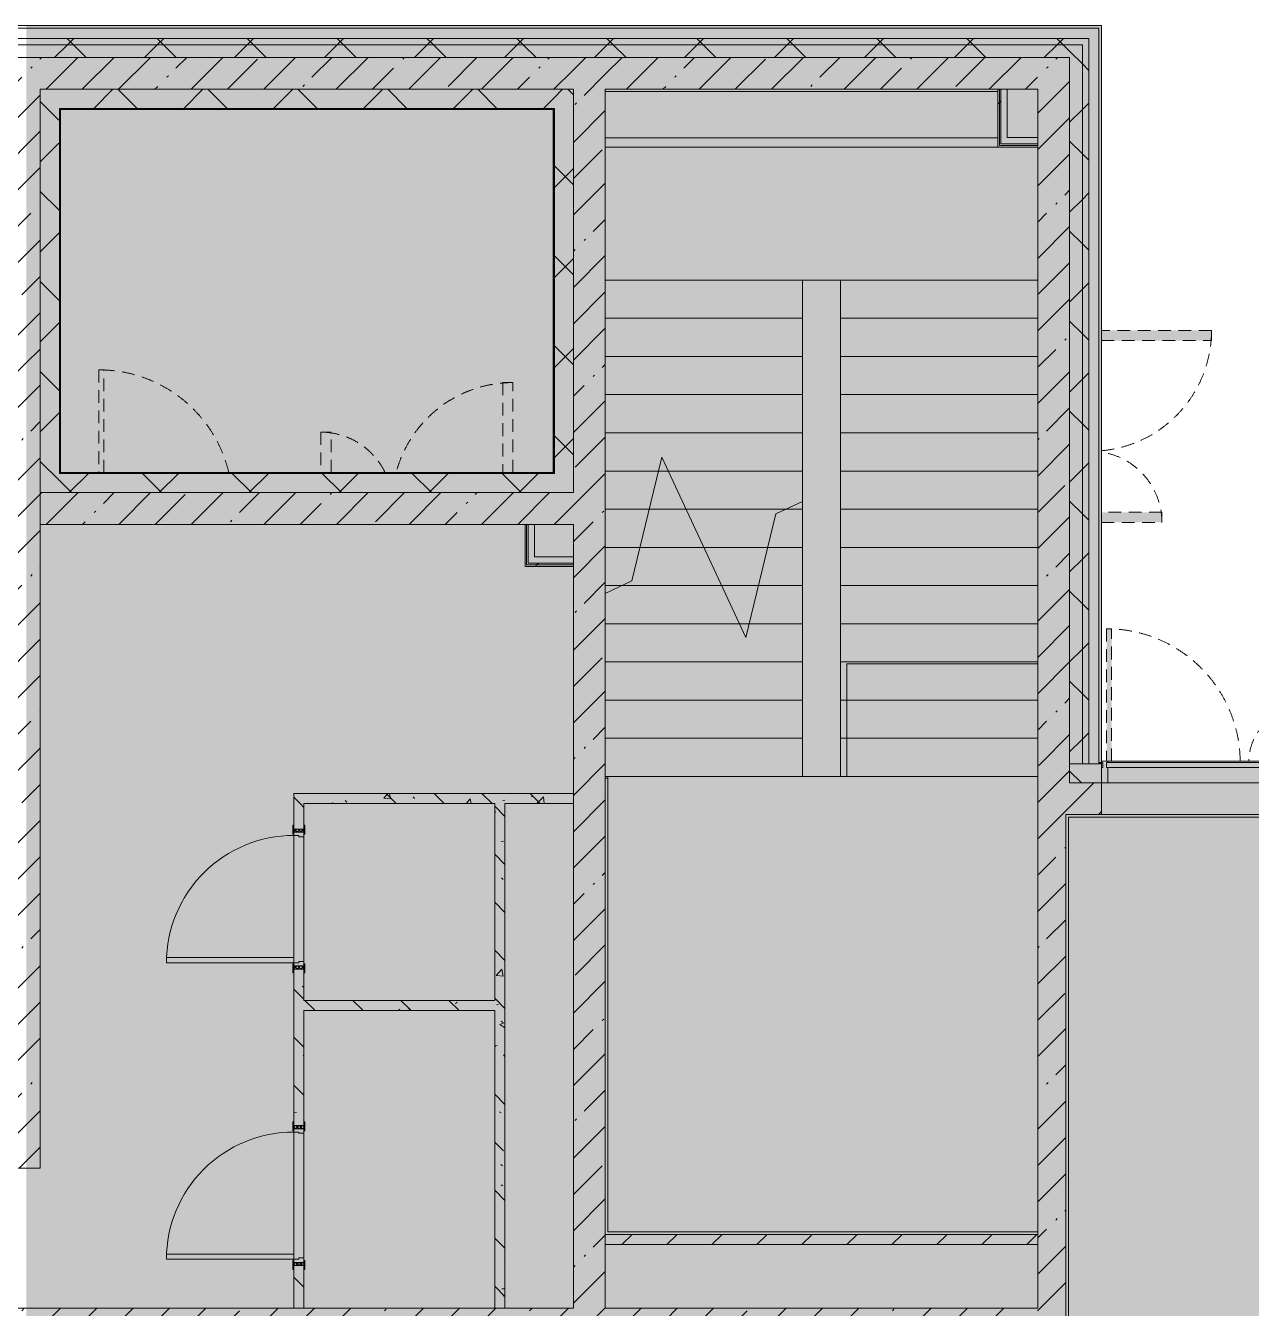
# Model space of a CAD drawing. Header units: millimetres. Extents: x 81037 to 284518, y -8553 to 29000.
# Drawn here: x 242363 to 251996, y 17270 to 27350 of the extents above; entities that cross this region are included whole.
import ezdxf

# ---------------------------------------------------------------- set-up
doc = ezdxf.new("R2010")
doc.units = ezdxf.units.MM
doc.linetypes.add('200_ШТРИХ__ш1_п0_6_', pattern=[160, 100, -60])
doc.layers.add('A-DETL-GENF-6', color=7, linetype='Continuous', lineweight=9, true_color=0xc0c0c0, transparency=0.4)
for name, color, linetype, lineweight in [('A-DETL-MBND-1', 7, '200_ШТРИХ__ш1_п0_6_', 9), ('A-GLAZ-2', 7, 'Continuous', 5), ('A-GLAZ-CWMG-2', 7, 'Continuous', 5), ('A-WALL-4', 7, 'Continuous', 5), ('I-WALL-6', 7, 'Continuous', 5)]:
    doc.layers.add(name, color=color, linetype=linetype, lineweight=lineweight)
for name, color, linetype, lineweight, true_color in [('A-DOOR-3', 7, 'Continuous', 5, 0xb7b7b7), ('A-DOOR-4', 7, 'Continuous', 5, 0xe2e2e2), ('A-DOOR-5', 7, 'Continuous', 5, 0xaaaaaa), ('A-DOOR-FRAM-3', 7, 'Continuous', 5, 0xe2e2e2), ('A-DOOR-FRAM-4', 7, 'Continuous', 5, 0xb7b7b7), ('A-DOOR-FRAM-5', 7, 'Continuous', 5, 0xaaaaaa), ('A-FLOR-3', 7, 'Continuous', 5, 0xb7b7b7), ('A-GLAZ-1', 7, 'Continuous', 5, 0x737373), ('A-GLAZ-CWMG-4', 7, 'Continuous', 5, 0x737373), ('A-WALL-5', 7, 'Continuous', 5, 0x737373), ('A-WALL-6', 7, 'Continuous', 9, 0x737373), ('I-WALL-5', 7, 'Continuous', 9, 0xe7e7e7), ('I-WALL-7', 7, 'Continuous', 5, 0x737373), ('I-WALL-8', 7, 'Continuous', 5, 0x787878), ('S-STRS-2', 7, 'Continuous', 5, 0x737373), ('S-STRS-MBND-2', 7, 'Continuous', 5, 0x737373)]:
    doc.layers.add(name, color=color, linetype=linetype, lineweight=lineweight, true_color=true_color)
pattern_1 = [(45, (157507.65, 0), (-353.5534, 353.5534), []), (135, (157507.65, 0), (-353.5534, -353.5534), [])]
pattern_2 = [(45, (157507.65, 0), (-285.1231, 285.1231), []), (45, (157792.77, 0), (-285.1231, 285.1231), [504.031, -100.806, 16.764, -84.042])]
pattern_3 = [(135, (157507.65, 0), (-377.1708, -377.1708), [533.4, -88.9, 17.78, -88.9]), (135, (157507.65, 376.94), (-377.1708, -377.1708), []), (50, (157507.65, 0), (637.6445, -55.7866), [66.675, -733.425]), (355, (157507.65, 0), (-123.3494, 668.699), [53.34, -586.74]), (100.451, (157560.8, -4.65), (514.299, 612.908), [56.665, -623.315]), (46.184, (157507.65, 177.8), (948.7764, -147.15), [100.012, -1100.137]), (96.636, (157586.7, 165.5), (830.909, 865.997), [84.998, -934.973]), (351.184, (157507.7, 177.8), (830.918, 865.988), [80.01, -880.11]), (21, (157596.55, 133.35), (530.6506, -357.9283), [66.675, -733.425]), (326, (157596.55, 133.35), (216.308, 644.6585), [53.34, -586.74]), (71.451, (157640.8, 103.5), (746.9596, 286.7243), [56.665, -623.315]), (37.5, (157507.65, 0), (10.81053, 295.9426), [16.764, -562.864, 16.764, -578.866, -588.962]), (37.5, (157507.65, 0), (10.81053, 295.9426), [-1175.258, 16.764, -572.198]), (7.5, (157507.65, 0), (233.8692, 350.6318), [16.764, -322.834, 16.764, -549.529, -224.472]), (7.5, (157507.65, 0), (233.8692, 350.6318), [-905.891, 16.764, -207.708]), (327.5, (157309.4, 0), (474.5678, -20.0513), [16.764, -205.486, 16.764, -676.656, -920.115]), (327.5, (157309.4, 0), (474.5678, -20.0513), [-915.67, 16.764, -903.351]), (317.5, (157220.5, 0), (518.4522, 88.9934), [16.764, -272.161, 16.764, -443.738, -653.415]), (317.5, (157220.5, 0), (518.4522, 88.9934), [-749.427, 16.764, -636.651])]
pattern_4 = [(45, (157507.65, 0), (-530.33, 530.33), []), (135, (157507.65, 0), (-530.33, -530.33), [])]

# ---------------------------------------------------------------- blocks, each defined once
blk = doc.blocks.new('110_Дверь_СКБ_2Ст_Внутренняя - ДН-7д_л__ ДОО_Дв_1450x2100h_Загрузочная_ Помещение холодильных камер-21737406-2_1_3_птичка')
at = {"layer": 'A-DETL-MBND-1'}
for points in [[(767.5, 283), (767.5, 990), (687.5, 990), (687.5, 283)], [(-662.5, 283), (-662.5, 600), (-742.5, 600), (-742.5, 283)]]:
    blk.add_hatch(color=256, dxfattribs=at).paths.add_polyline_path(points)
for p, q in [((767.5, 990), (687.5, 990)), ((687.5, 990), (687.5, 283)), ((767.5, 283), (767.5, 990)), ((-742.5, 600), (-742.5, 283)), ((-662.5, 600), (-742.5, 600)), ((-662.5, 283), (-662.5, 600))]:
    blk.add_line(p, q, dxfattribs=at)
for centre, radius, start, end in [((767.5, 40), 950, 90, 165), ((-742.5, 40), 560, 26.05405, 90)]:
    blk.add_arc(centre, radius, start, end, dxfattribs=at)
blk = doc.blocks.new('110_Дверь_СКБ_1Ст_Внутренняя1 - ДН-6д_ ДОО_Дв_1150x2100-24253098-2_1_3_птичка')
at = {"layer": 'A-DETL-MBND-1'}
blk.add_hatch(color=256, dxfattribs=at).paths.add_polyline_path([(-472.5, 283), (-472.5, 1090), (-512.5, 1090), (-512.5, 283)])
for p, q in [((-512.5, 1090), (-512.5, 283)), ((-472.5, 1090), (-512.5, 1090)), ((-472.5, 283), (-472.5, 1090))]:
    blk.add_line(p, q, dxfattribs=at)
blk.add_arc((-512.5, 40), 1050, 13.41257, 90, dxfattribs=at)
blk = doc.blocks.new('110_Дверь_СКБ_2Ст_Внутренняя - ДН-4д_ ДОО_Дв_1450x2100h_Лестничная клетка-23615437-2_1_3_птичка')
at = {"layer": 'A-DETL-MBND-1'}
for points in [[(-663, 990), (-743, 990), (-743, 125), (-663, 125), (-663, 279)], [(767, 125), (767, 600), (687, 600), (687, 125)]]:
    blk.add_hatch(color=256, dxfattribs=at).paths.add_polyline_path(points)
for p, q in [((-743, 990), (-743, 125)), ((-663, 990), (-743, 990)), ((-663, 125), (-663, 990)), ((767, 600), (687, 600)), ((687, 600), (687, 125)), ((767, 125), (767, 600))]:
    blk.add_line(p, q, dxfattribs=at)
for centre, radius, start, end in [((-743, 40), 950, 5.1855, 90), ((767, 40), 560, 90, 171.0757)]:
    blk.add_arc(centre, radius, start, end, dxfattribs=at)
blk = doc.blocks.new('110_Дверь_СКБ_1Ст_Внутренняя1 - Д-3 _п_ 1100x2100h_много всего-32422909-2_1_3_птичка')
at = {"layer": 'A-DOOR-4'}
h = blk.add_hatch(color=256, dxfattribs=at)
h.paths.add_polyline_path([(-512.5, 40), (-512.5, -40), (-477.5, -40), (-477.5, 0), (-487.5, 0), (-487.5, 40)])
h.paths.add_polyline_path([(502.5, 0), (502.5, -40), (537.5, -40), (537.5, 40), (512.5, 40), (512.5, 0)])
at = {"layer": 'A-DOOR-5'}
h = blk.add_hatch(dxfattribs=at)
h.set_pattern_fill('FP_8', color=256, style=0, pattern_type=2)
h.set_pattern_definition([(135, (1751.41, 104.685), (-14.14214, -14.14214), []), (225, (1751.41, 104.685), (14.14214, -14.14214), [])])
h.paths.add_polyline_path([(537.5, -40), (562.5, -40), (562.5, 40), (537.5, 40)])
at = {"layer": 'A-DOOR-FRAM-3'}
for points in [[(-487.5, 1040), (-487.5, 40), (-447.5, 40), (-447.5, 1040)], [(-567.5, 40), (-497.5, 40), (-497.5, 48), (-567.5, 48)], [(522.5, 40), (592.5, 40), (592.5, 48), (522.5, 48)], [(-567.5, -48), (-497.5, -48), (-497.5, -40), (-567.5, -40)], [(522.5, -48), (592.5, -48), (592.5, -40), (522.5, -40)]]:
    blk.add_hatch(color=256, dxfattribs=at).paths.add_polyline_path(points)
at = {"layer": 'A-DOOR-FRAM-5'}
h = blk.add_hatch(dxfattribs=at)
h.set_pattern_fill('FP_9', color=256, style=0, pattern_type=2)
h.set_pattern_definition([(45, (-371.384, 104.685), (-14.1421, 14.1421), []), (135, (-371.384, 104.685), (-14.1421, -14.1421), [])])
h.paths.add_polyline_path([(-537.5, 40), (-537.5, -40), (-512.5, -40), (-512.5, 40)])
at = {"layer": 'A-DOOR-3'}
for p, q in [((-487.5, 1040), (-487.5, 40)), ((-447.5, 1040), (-487.5, 1040)), ((-447.5, 40), (-447.5, 1040)), ((-487.5, 40), (-447.5, 40))]:
    blk.add_line(p, q, dxfattribs=at)
blk.add_arc((-487.5, 40), 1000, 360, 90, dxfattribs=at)
at = {"layer": 'A-DOOR-FRAM-4'}
for p, q in [((-497.5, 48), (-567.5, 48)), ((-567.5, 48), (-567.5, 40)), ((-567.5, 40), (-497.5, 40)), ((-512.5, 40), (-537.5, 40)), ((-537.5, 40), (-537.5, -40)), ((-487.5, 40), (-512.5, 40)), ((-512.5, 40), (-512.5, -40)), ((-512.5, -40), (-512.5, 40)), ((-497.5, 40), (-512.5, 40)), ((-512.5, 40), (-512.5, 39)), ((-512.5, 39), (-497.5, 39)), ((-497.5, 40), (-497.5, 48)), ((-497.5, 39), (-497.5, 40)), ((-487.5, 0), (-487.5, 40)), ((-477.5, 0), (-487.5, 0)), ((-477.5, -40), (-477.5, 0)), ((512.5, 0), (502.5, 0)), ((502.5, 0), (502.5, -40)), ((512.5, 40), (512.5, 0)), ((537.5, 40), (512.5, 40)), ((592.5, 48), (522.5, 48)), ((522.5, 48), (522.5, 40)), ((537.5, 40), (522.5, 40)), ((522.5, 40), (522.5, 39)), ((522.5, 40), (592.5, 40)), ((522.5, 39), (537.5, 39)), ((537.5, -40), (537.5, 40)), ((562.5, 40), (537.5, 40)), ((537.5, 40), (537.5, -40)), ((537.5, 39), (537.5, 40)), ((562.5, -40), (562.5, 40)), ((592.5, 40), (592.5, 48)), ((-497.5, -40), (-567.5, -40)), ((-567.5, -40), (-567.5, -48)), ((-567.5, -48), (-497.5, -48)), ((-537.5, -40), (-512.5, -40)), ((-497.5, -39), (-512.5, -39)), ((-512.5, -39), (-512.5, -40)), ((-512.5, -40), (-477.5, -40)), ((-512.5, -40), (-497.5, -40)), ((-497.5, -40), (-497.5, -39)), ((-497.5, -48), (-497.5, -40)), ((502.5, -40), (537.5, -40)), ((537.5, -39), (522.5, -39)), ((522.5, -39), (522.5, -40)), ((522.5, -40), (537.5, -40)), ((592.5, -40), (522.5, -40)), ((522.5, -40), (522.5, -48)), ((522.5, -48), (592.5, -48)), ((537.5, -40), (537.5, -39)), ((537.5, -40), (562.5, -40)), ((592.5, -48), (592.5, -40))]:
    blk.add_line(p, q, dxfattribs=at)
blk = doc.blocks.new('DRS_ДПУ_распашная__2Ст_Прямоугольная1 - ВН-4_ Нр_ДО_1500х2200 глухая-26741401-2_1_3_птичка')
at = {"layer": 'A-DETL-MBND-1'}
h = blk.add_hatch(color=256, dxfattribs=at)
h.paths.add_polyline_path([(-760, 10), (-730, 10), (-730, 1050), (-770, 1050), (-770, 10)])
h.paths.add_polyline_path([(-760, 0), (-760, 10), (-770, 0)])
h = blk.add_hatch(color=256, dxfattribs=at)
h.paths.add_polyline_path([(760, 0), (770, 0), (760, 10)])
h.paths.add_polyline_path([(770, 10), (770, 423), (730, 423), (735, 10), (760, 10)])
for p, q in [((-770, 1050), (-770, 10)), ((-730, 1050), (-770, 1050)), ((-730, 10), (-730, 1050)), ((770, 423), (730, 423)), ((730, 423), (730, 10)), ((770, 10), (770, 423))]:
    blk.add_line(p, q, dxfattribs=at)
for centre, radius, start, end in [((-770, 0), 1050, 0.552, 90), ((770, 0), 423, 90, 178.6103)]:
    blk.add_arc(centre, radius, start, end, dxfattribs=at)
blk = doc.blocks.new('Прямоугольный импост - Импост структурный с накладкой - 170мм-23713232-2_1_3_птичка')
at = {"layer": 'A-DETL-MBND-1'}
blk.add_line((0, 0), (-10, 0), dxfattribs=at)
blk = doc.blocks.new('Прямоугольный импост - Импост структурный с накладкой - 170мм-22874499-2_1_3_птичка')
at = {"layer": 'A-GLAZ-CWMG-2'}
for p, q in [((-40, 0), (-50, 0)), ((-50, 0), (-50, -10)), ((0, 0), (-10, 0)), ((0, -10), (0, 0)), ((-50, -10), (0, -10))]:
    blk.add_line(p, q, dxfattribs=at)
at = {"layer": 'A-GLAZ-CWMG-4'}
for p, q in [((0, 160), (-50, 160)), ((-50, 160), (-50, 40)), ((0, 40), (0, 160)), ((-50, 40), (-40, 40)), ((-40, 40), (-40, 2)), ((-10, 2), (-10, 40)), ((-10, 40), (0, 40))]:
    blk.add_line(p, q, dxfattribs=at)
blk = doc.blocks.new('PNS_Панель прямоугольная1 - Нр_Стекло - 40мм-22959730-2_1_3_птичка')
at = {"layer": 'A-GLAZ-1'}
blk.add_line((-756, -40), (760, -40), dxfattribs=at)
at = {"layer": 'A-GLAZ-2'}
for p, q in [((-770, 0), (770, 0)), ((770, 0), (-770, 0))]:
    blk.add_line(p, q, dxfattribs=at)
blk = doc.blocks.new('Прямоугольный импост - Импост структурный с накладкой - 170мм-22855553-2_1_3_птичка')
at = {"layer": 'A-GLAZ-CWMG-2'}
for p, q in [((93360, 21560), (93360, 21570)), ((93360, 21570), (94880, 21570)), ((94880, 21570), (94880, 21560))]:
    blk.add_line(p, q, dxfattribs=at)
at = {"layer": 'A-GLAZ-CWMG-4'}
blk.add_line((93360, 21400), (94880, 21400), dxfattribs=at)
blk = doc.blocks.new('Зашивка приборов отопления33 - Зашивка приборов отопления-33324347-2_1_3_птичка')
at = {"layer": 'A-WALL-5'}
for p, q in [((124366, 19499), (121281, 19499)), ((121281, 19136), (124366, 19136)), ((124366, 19136), (121281, 19136)), ((121281, 19061), (124366, 19061))]:
    blk.add_line(p, q, dxfattribs=at)

msp = doc.modelspace()

# ---------------------------------------------------------------- hatches: boundary and pattern name
at = {"layer": 'A-DETL-GENF-6'}
msp.add_hatch(color=256, dxfattribs=at).paths.add_polyline_path([(279724.6, -258), (282745.7, -258), (282745.7, 21558), (250815.7, 21558), (250815.7, 27348), (242367.7, 27348), (242367.7, 5750), (246709.7, 5750), (246709.7, -258), (278797.1, -258)])
at = {"layer": 'A-WALL-4'}
h = msp.add_hatch(dxfattribs=at)
h.set_pattern_fill('FP_71', color=256, style=0, pattern_type=2)
h.set_pattern_definition(pattern_1)
h.paths.add_polyline_path([(242367.7, 27200), (242367.7, 27250), (237857.7, 27250), (237857.7, 27200), (241696.3, 27200)])
h.paths.add_polyline_path([(234276.1, 27200), (235357.7, 27200), (235357.7, 27250), (233847.7, 27250), (233847.7, 27200)])
h.paths.add_polyline_path([(221687.7, 27200), (222767.7, 27200), (222767.7, 27250), (221687.7, 27250)])
h.paths.add_polyline_path([(225000.9, 27200), (225467.7, 27200), (225464.7, 27250), (223667.7, 27250), (223667.7, 27200), (224073.4, 27200)])
h.paths.add_polyline_path([(226367.7, 27200), (231747.7, 27200), (231747.7, 27250), (226367.7, 27250)])
h.paths.add_polyline_path([(213870.7, 27200), (214667.7, 27200), (214667.7, 27250), (213417.5, 27250), (213417.5, 27200)])
h.paths.add_polyline_path([(212015.6, 27200), (212517.5, 27200), (212517.5, 27250), (211367.8, 27250), (211367.8, 27200)])
h.paths.add_polyline_path([(217367.7, 27200), (218547.7, 27200), (218547.7, 27250), (217367.7, 27250)])
h.paths.add_polyline_path([(207378, 27200), (208267.8, 27200), (208267.8, 27250), (207167.9, 27250), (207167.9, 27200)])
h.paths.add_polyline_path([(206267.9, 27200), (206267.9, 27250), (205014.7, 27250), (205014.7, 27200), (205523, 27200)])
h.paths.add_polyline_path([(201914.7, 27200), (201914.7, 27250), (199517.7, 27250), (199517.7, 27200), (200885.4, 27200)])
h = msp.add_hatch(dxfattribs=at)
h.set_pattern_fill('FP_71', color=256, style=0, pattern_type=2)
h.set_pattern_definition(pattern_1)
h.paths.add_polyline_path([(250667.7, 27200), (250667.7, 27250), (242367.7, 27250), (242367.7, 27200), (250567.7, 27200)])
h = msp.add_hatch(dxfattribs=at)
h.set_pattern_fill('FP_71', color=256, style=0, pattern_type=2)
h.set_pattern_definition(pattern_1)
h.paths.add_polyline_path([(250667.7, 21550), (250717.7, 21550), (250717.7, 27250), (250667.7, 27250), (250667.7, 21558)])
h = msp.add_hatch(dxfattribs=at)
h.set_pattern_fill('FP_71', color=256, style=0, pattern_type=2)
h.set_pattern_definition(pattern_1)
h.paths.add_polyline_path([(241707.7, 27100), (242367.7, 27100), (242367.7, 27200), (237857.7, 27200), (237857.7, 27100), (241696.3, 27100)])
h.paths.add_polyline_path([(224073.4, 27100), (225467.7, 27100), (225464.7, 27200), (223667.7, 27200), (223667.7, 27100)])
h.paths.add_polyline_path([(222767.7, 27100), (222767.7, 27200), (221687.7, 27200), (221687.7, 27100), (222462.9, 27100)])
h.paths.add_polyline_path([(235357.7, 27100), (235357.7, 27200), (233847.7, 27200), (233847.7, 27100), (235203.6, 27100)])
h.paths.add_polyline_path([(226367.7, 27100), (231747.7, 27100), (231747.7, 27200), (226367.7, 27200)])
h.paths.add_polyline_path([(218508.3, 27100), (218547.7, 27100), (218547.7, 27200), (217367.7, 27200), (217367.7, 27100), (218262.9, 27100)])
h.paths.add_polyline_path([(211367.8, 27100), (212517.5, 27100), (212517.5, 27200), (211367.8, 27200)])
h.paths.add_polyline_path([(214334.4, 27100), (214667.7, 27100), (214667.7, 27200), (213417.5, 27200), (213417.5, 27100), (213870.7, 27100)])
h.paths.add_polyline_path([(206267.9, 27100), (206267.9, 27200), (205014.7, 27200), (205014.7, 27100), (205523, 27100)])
h.paths.add_polyline_path([(201914.7, 27100), (201914.7, 27200), (199567.7, 27200), (199567.7, 27100), (200885.4, 27100)])
h.paths.add_polyline_path([(207167.9, 27100), (208267.8, 27100), (208267.8, 27200), (207167.9, 27200)])
h = msp.add_hatch(dxfattribs=at)
h.set_pattern_fill('FP_71', color=256, style=0, pattern_type=2)
h.set_pattern_definition(pattern_1)
h.paths.add_polyline_path([(246333.9, 27100), (250567.7, 27100), (250567.7, 27200), (242367.7, 27200), (242367.7, 27100), (245406.4, 27100)])
h = msp.add_hatch(dxfattribs=at)
h.set_pattern_fill('FP_71', color=256, style=0, pattern_type=2)
h.set_pattern_definition(pattern_1)
h.paths.add_polyline_path([(250667.7, 21550), (250667.7, 27200), (250567.7, 27200), (250567.7, 21550)])
h = msp.add_hatch(dxfattribs=at)
h.set_pattern_fill('FP_71', color=256, style=0, pattern_type=2)
h.set_pattern_definition(pattern_1)
h.paths.add_polyline_path([(242627.7, 23680), (242623.8, 26850), (242477.7, 26850), (242477.7, 23680), (242623.8, 23680)])
h = msp.add_hatch(dxfattribs=at)
h.set_pattern_fill('FP_71', color=256, style=0, pattern_type=2)
h.set_pattern_definition(pattern_1)
h.paths.add_polyline_path([(245406.4, 26700), (246517.7, 26700), (246517.7, 26850), (242627.7, 26850), (242630.7, 26700), (243551.3, 26700)])
h = msp.add_hatch(dxfattribs=at)
h.set_pattern_fill('FP_71', color=256, style=0, pattern_type=2)
h.set_pattern_definition(pattern_1)
h.paths.add_polyline_path([(246667.7, 23680), (246667.7, 26850), (246517.7, 26850), (246517.7, 23680)])
h = msp.add_hatch(dxfattribs=at)
h.set_pattern_fill('FP_71', color=256, style=0, pattern_type=2)
h.set_pattern_definition(pattern_1)
h.paths.add_polyline_path([(245406.4, 23680), (246517.7, 23680), (246514.7, 23830), (242627.7, 23830), (242627.7, 23680), (244478.8, 23680)])
h = msp.add_hatch(dxfattribs=at)
h.set_pattern_fill('FP_71', color=256, style=0, pattern_type=2)
h.set_pattern_definition(pattern_1)
h.paths.add_polyline_path([(282737.7, 21400), (282737.7, 21550), (277657.9, 21550), (277657.9, 21400), (282587.7, 21400)])
h.paths.add_polyline_path([(276757.9, 21400), (276757.9, 21550), (275408.1, 21550), (275408.1, 21400), (276014.5, 21400)])
h.paths.add_polyline_path([(263956.8, 21400), (264358.1, 21400), (264358.1, 21550), (263057.9, 21550), (263057.9, 21400), (263557.7, 21400)])
h.paths.add_polyline_path([(266558.1, 21400), (266558.1, 21550), (265258.1, 21550), (265258.1, 21400), (265811.8, 21400)])
h.paths.add_polyline_path([(267458.1, 21400), (268757.7, 21400), (268757.7, 21550), (267458.1, 21550)])
h.paths.add_polyline_path([(273608.1, 21400), (274508.1, 21400), (274508.1, 21550), (273108.1, 21550), (273108.1, 21400), (273232, 21400)])
h.paths.add_polyline_path([(270808.1, 21400), (270808.1, 21550), (269657.7, 21550), (269657.7, 21400)])
h.paths.add_polyline_path([(260757.9, 21400), (260757.9, 21550), (259557.7, 21550), (259557.7, 21400), (260246.7, 21400)])
h.paths.add_polyline_path([(250815.7, 21400), (250817.7, 21400), (250813.6, 21550), (250567.7, 21550), (250567.7, 21400), (250774.6, 21400)])
h.paths.add_polyline_path([(254117.7, 21400), (258657.7, 21400), (258657.7, 21550), (254117.7, 21550)])
at = {"layer": 'I-WALL-5'}
for points in [[(250077.7, 26420), (250077.7, 26850), (250027.7, 26850), (250027.7, 26420), (250044, 26420)], [(250317.7, 26420), (250317.7, 26470), (250077.7, 26470), (250077.7, 26420)], [(246362.7, 23125), (246362.7, 23430), (246312.7, 23430), (246312.7, 23125), (246333.9, 23125)], [(246667.7, 23125), (246667.7, 23175), (246362.7, 23175), (246362.7, 23125)]]:
    msp.add_hatch(color=256, dxfattribs=at).paths.add_polyline_path(points)
at = {"layer": 'I-WALL-6'}
h = msp.add_hatch(dxfattribs=at)
h.set_pattern_fill('FP_79', color=256, style=0, pattern_type=2)
h.set_pattern_definition(pattern_2)
h.paths.add_polyline_path([(242367.7, 18370), (242367.7, 27100), (242257.7, 27100), (242257.7, 18370)])
h = msp.add_hatch(dxfattribs=at)
h.set_pattern_fill('FP_79', color=256, style=0, pattern_type=2)
h.set_pattern_definition(pattern_2)
h.paths.add_polyline_path([(242477.7, 18370), (242477.7, 27100), (242367.7, 27100), (242367.7, 18370)])
h = msp.add_hatch(dxfattribs=at)
h.set_pattern_fill('FP_79', color=256, style=0, pattern_type=2)
h.set_pattern_definition(pattern_2)
h.paths.add_polyline_path([(246667.7, 26850), (246667.7, 27100), (242477.7, 27100), (242477.7, 26850), (246517.7, 26850)])
h = msp.add_hatch(dxfattribs=at)
h.set_pattern_fill('FP_79', color=256, style=0, pattern_type=2)
h.set_pattern_definition(pattern_2)
h.paths.add_polyline_path([(246667.7, 17270), (246917.7, 17270), (246917.7, 27100), (246667.7, 27100), (246667.7, 18162.4)])
h = msp.add_hatch(dxfattribs=at)
h.set_pattern_fill('FP_79', color=256, style=0, pattern_type=2)
h.set_pattern_definition(pattern_2)
h.paths.add_polyline_path([(249116.4, 26850), (250317.7, 26850), (250317.7, 27100), (246917.7, 27100), (246917.7, 26850), (247261.4, 26850)])
h = msp.add_hatch(dxfattribs=at)
h.set_pattern_fill('FP_79', color=256, style=0, pattern_type=2)
h.set_pattern_definition(pattern_2)
h.paths.add_polyline_path([(250537.7, 21550), (250567.7, 21558), (250567.7, 27100), (250317.7, 27100), (250317.7, 21550), (250507.7, 21550)])
h.paths.add_polyline_path([(250567.7, 21400), (250567.7, 21550), (250537.7, 21550), (250537.7, 21400)])
h = msp.add_hatch(dxfattribs=at)
h.set_pattern_fill('FP_165', color=256, style=0, pattern_type=2)
h.set_pattern_definition(pattern_4)
h.paths.add_polyline_path([(250015.2, 26395), (250015.2, 26850), (250002.7, 26850), (250002.7, 26395)])
h = msp.add_hatch(dxfattribs=at)
h.set_pattern_fill('FP_165', color=256, style=0, pattern_type=2)
h.set_pattern_definition(pattern_4)
h.paths.add_polyline_path([(250027.7, 26407.5), (250027.7, 26850), (250015.2, 26850), (250015.2, 26407.5)])
h = msp.add_hatch(dxfattribs=at)
h.set_pattern_fill('FP_79', color=256, style=0, pattern_type=2)
h.set_pattern_definition(pattern_2)
h.paths.add_polyline_path([(246667.7, 23430), (246667.7, 23680), (242477.7, 23680), (242477.7, 23430), (246362.7, 23430)])
h = msp.add_hatch(dxfattribs=at)
h.set_pattern_fill('FP_165', color=256, style=0, pattern_type=2)
h.set_pattern_definition(pattern_4)
h.paths.add_polyline_path([(246300.2, 23100), (246667.7, 23100), (246667.7, 23112.5), (246300.2, 23112.5)])
h = msp.add_hatch(dxfattribs=at)
h.set_pattern_fill('FP_165', color=256, style=0, pattern_type=2)
h.set_pattern_definition(pattern_4)
h.paths.add_polyline_path([(246333.9, 23112.5), (246667.7, 23112.5), (246667.7, 23125), (246312.7, 23125), (246312.7, 23112.5)])
h = msp.add_hatch(dxfattribs=at)
h.set_pattern_fill('FP_79', color=256, style=0, pattern_type=2)
h.set_pattern_definition(pattern_2)
h.paths.add_polyline_path([(250537.7, 13400), (250537.7, 13620), (250507.7, 13620), (250507.7, 13628), (250537.7, 13628), (250537.7, 21550), (250317.7, 21550), (250317.7, 13400), (250507.7, 13400)])
h = msp.add_hatch(dxfattribs=at)
h.set_pattern_fill('FP_79', color=256, style=0, pattern_type=2)
h.set_pattern_definition(pattern_2)
h.paths.add_polyline_path([(258087.7, 21150), (258087.7, 21400), (254117.7, 21400), (254117.7, 21150), (257827.7, 21150)])
h.paths.add_polyline_path([(250709.7, 21150), (250817.7, 21150), (250815.7, 21400), (250537.7, 21400), (250537.7, 21150), (250597.6, 21150)])
h = msp.add_hatch(dxfattribs=at)
h.set_pattern_fill('FP_83', color=256, style=0, pattern_type=2)
h.set_pattern_definition([(45, (157507.65, 0), (-176.7767, 176.7767), [])])
h.paths.add_polyline_path([(246917.7, 17770), (250317.7, 17770), (250317.7, 17850), (246917.7, 17850)])
h = msp.add_hatch(dxfattribs=at)
h.set_pattern_fill('FP_79', color=256, style=0, pattern_type=2)
h.set_pattern_definition(pattern_2)
h.paths.add_polyline_path([(242257.7, 16300), (242367.7, 16300), (242367.7, 17270), (242257.7, 17270), (242257.7, 17005.5)])
h = msp.add_hatch(dxfattribs=at)
h.set_pattern_fill('FP_79', color=256, style=0, pattern_type=2)
h.set_pattern_definition(pattern_2)
h.paths.add_polyline_path([(242477.7, 16300), (242477.7, 17270), (242367.7, 17270), (242367.7, 16300)])
h = msp.add_hatch(dxfattribs=at)
h.set_pattern_fill('FP_79', color=256, style=0, pattern_type=2)
h.set_pattern_definition(pattern_2)
h.paths.add_polyline_path([(243777.7, 17050), (243997.7, 17050), (243997.7, 17270), (242477.7, 17270), (242477.7, 17050), (243551.3, 17050)])
h = msp.add_hatch(dxfattribs=at)
h.set_pattern_fill('FP_79', color=256, style=0, pattern_type=2)
h.set_pattern_definition(pattern_2)
h.paths.add_polyline_path([(250317.7, 17050), (250317.7, 17270), (243997.7, 17270), (243997.7, 17050), (249644.7, 17050)])
at = {"layer": 'I-WALL-8'}
h = msp.add_hatch(dxfattribs=at)
h.set_pattern_fill('FP_86', color=256, style=0, pattern_type=2)
h.set_pattern_definition(pattern_3)
h.paths.add_polyline_path([(246667.7, 21235.8), (246667.7, 21315.8), (244469.4, 21315.8), (244469.4, 21235.8), (246129.4, 21235.8)])
h = msp.add_hatch(dxfattribs=at)
h.set_pattern_fill('FP_86', color=256, style=0, pattern_type=2)
h.set_pattern_definition(pattern_3)
h.paths.add_polyline_path([(244469.4, 17270), (244549.4, 17270), (244549.4, 17605.4), (244469.4, 17605.4), (244469.4, 17575.4)])
h.paths.add_polyline_path([(244469.4, 18705.4), (244549.4, 18705.4), (244549.4, 19935.8), (244469.4, 19935.8), (244469.4, 18735.4)])
h.paths.add_polyline_path([(244549.4, 21035.8), (244549.4, 21235.8), (244469.4, 21235.8), (244469.4, 21035.8)])
h = msp.add_hatch(dxfattribs=at)
h.set_pattern_fill('FP_86', color=256, style=0, pattern_type=2)
h.set_pattern_definition(pattern_3)
h.paths.add_polyline_path([(246129.4, 16180), (246129.4, 17050), (246049.4, 17050), (246049.4, 16180)])
h.paths.add_polyline_path([(246129.4, 17270), (246129.4, 21235.8), (246049.4, 21235.8), (246049.4, 17270)])
h = msp.add_hatch(dxfattribs=at)
h.set_pattern_fill('FP_86', color=256, style=0, pattern_type=2)
h.set_pattern_definition(pattern_3)
h.paths.add_polyline_path([(246049.4, 19610), (246049.4, 19690), (244549.4, 19690), (244549.4, 19610), (245406.4, 19610)])

# ---------------------------------------------------------------- linework, layer by layer
at = {"layer": 'A-FLOR-3'}
for p, q in [((250317.7, 22335), (248817.7, 22335)), ((248817.7, 22335), (248817.7, 21450)), ((246938.7, 21435), (246917.7, 21435)), ((246938.7, 21450), (246938.7, 17871)), ((250317.7, 21450), (248467.7, 21450)), ((250557.7, 21130), (250557.7, 13628)), ((252687.7, 21130), (250557.7, 21130)), ((252687.7, 21150), (250817.7, 21150)), ((246938.7, 17871), (250317.7, 17871))]:
    msp.add_line(p, q, dxfattribs=at)
at = {"layer": 'A-WALL-4'}
for p, q in [((250817.7, 27350), (214667.7, 27350)), ((250817.7, 21558), (250817.7, 27350))]:
    msp.add_line(p, q, dxfattribs=at)
at = {"layer": 'A-WALL-5'}
for p, q in [((241707.7, 27100), (250567.7, 27100)), ((242635.7, 23838), (242635.7, 26692)), ((242635.7, 26692), (246509.7, 26692)), ((246509.7, 26692), (246509.7, 23838)), ((246509.7, 23838), (242635.7, 23838)), ((242477.7, 23680), (246667.7, 23680)), ((250817.7, 21400), (250817.7, 21556.6))]:
    msp.add_line(p, q, dxfattribs=at)
at = {"layer": 'A-WALL-6'}
for p, q in [((250797.7, 27330), (237857.7, 27330)), ((250797.7, 21550), (250797.7, 27330)), ((250717.7, 27250), (237857.7, 27250)), ((250717.7, 21550), (250717.7, 27250)), ((250667.7, 27200), (237857.7, 27200)), ((250667.7, 21550), (250667.7, 27200)), ((250567.7, 27100), (250567.7, 21400)), ((242477.7, 26850), (242635.7, 26850)), ((246509.7, 26850), (246667.7, 26850)), ((246667.7, 23680), (246667.7, 26850)), ((250015.2, 26407.5), (250015.2, 26850)), ((250027.7, 26420), (250027.7, 26850)), ((242627.7, 23830), (242627.7, 26700)), ((242627.7, 26700), (246517.7, 26700)), ((242630.7, 23833), (242630.7, 26697)), ((242630.7, 26697), (246514.7, 26697)), ((246514.7, 26697), (246514.7, 23833)), ((246517.7, 26700), (246517.7, 23830)), ((250317.7, 26420), (250027.7, 26420)), ((250317.7, 26395), (250317.7, 26470)), ((250317.7, 26407.5), (250015.2, 26407.5)), ((242627.7, 23830), (246517.7, 23830)), ((242630.7, 23833), (246514.7, 23833)), ((246362.7, 23430), (246287.7, 23430)), ((246300.2, 23112.5), (246300.2, 23430)), ((246312.7, 23125), (246312.7, 23430)), ((246667.7, 23112.5), (246300.2, 23112.5)), ((246667.7, 23125), (246312.7, 23125)), ((246667.7, 23100), (246667.7, 23175)), ((250317.7, 21550), (250317.7, 21150)), ((250811.4, 21550), (250567.7, 21550)), ((250797.7, 21558), (250815.7, 21558)), ((250813, 21553), (250797.7, 21553)), ((250567.7, 21400), (250817.7, 21400)), ((246667.7, 21235.8), (246667.7, 21315.8)), ((246917.7, 17850), (246917.7, 17770)), ((250317.7, 17770), (250317.7, 17850)), ((244469.4, 17270), (244549.4, 17270)), ((246049.4, 17270), (246129.4, 17270))]:
    msp.add_line(p, q, dxfattribs=at)
at = {"layer": 'I-WALL-6'}
msp.add_line((242367.7, 17270), (242257.7, 17270), dxfattribs=at)
at = {"layer": 'I-WALL-7'}
for p, q in [((250567.7, 27100), (246667.7, 27100)), ((242477.7, 18370), (242477.7, 26850)), ((242635.7, 26850), (246509.7, 26850)), ((246917.7, 17850), (246917.7, 26850)), ((246917.7, 26850), (250317.7, 26850)), ((250002.7, 26850), (250002.7, 26395)), ((250077.7, 26470), (250077.7, 26850)), ((250317.7, 26850), (250317.7, 26470)), ((250317.7, 26470), (250077.7, 26470)), ((250002.7, 26395), (250317.7, 26395)), ((250317.7, 26395), (250317.7, 17850)), ((242477.7, 23430), (246287.7, 23430)), ((246287.7, 23430), (246287.7, 23100)), ((246362.7, 23430), (246667.7, 23430)), ((246362.7, 23175), (246362.7, 23430)), ((246667.7, 23430), (246667.7, 23175)), ((246287.7, 23100), (246667.7, 23100)), ((246667.7, 23175), (246362.7, 23175)), ((246667.7, 23100), (246667.7, 21315.8)), ((250817.7, 21150), (250817.7, 21400)), ((246667.7, 21315.8), (244469.4, 21315.8)), ((244469.4, 21315.8), (244469.4, 21065.8)), ((244549.4, 21235.8), (246049.4, 21235.8)), ((244549.4, 21065.8), (244549.4, 21235.8)), ((246049.4, 21235.8), (246049.4, 19690)), ((246129.4, 21235.8), (246667.7, 21235.8)), ((246129.4, 17270), (246129.4, 21235.8)), ((246667.7, 21235.8), (246667.7, 17270)), ((250537.7, 13628), (250537.7, 21150)), ((250537.7, 21150), (250817.7, 21150)), ((244469.4, 20025.8), (244469.4, 20985.8)), ((244549.4, 20975.8), (244549.4, 19995.8)), ((244469.4, 19905.8), (244469.4, 18735.4)), ((244549.4, 19690), (244549.4, 19905.8)), ((246049.4, 19690), (244549.4, 19690)), ((244549.4, 18735.4), (244549.4, 19610)), ((244549.4, 19610), (246049.4, 19610)), ((246049.4, 19610), (246049.4, 17270)), ((244469.4, 17695.4), (244469.4, 18655.4)), ((244549.4, 18645.4), (244549.4, 17665.4)), ((242257.7, 18370), (242477.7, 18370)), ((250317.7, 17850), (246917.7, 17850)), ((246917.7, 17270), (246917.7, 17770)), ((246917.7, 17770), (250317.7, 17770)), ((250317.7, 17770), (250317.7, 17270)), ((244469.4, 17575.4), (244469.4, 17270)), ((244549.4, 17270), (244549.4, 17575.4)), ((244469.4, 17270), (242367.7, 17270)), ((246049.4, 17270), (244549.4, 17270)), ((246667.7, 17270), (246129.4, 17270)), ((250317.7, 17270), (246917.7, 17270))]:
    msp.add_line(p, q, dxfattribs=at)
at = {"layer": 'S-STRS-2'}
for p, q in [((246917.7, 25350), (248467.7, 25350)), ((246917.7, 25350), (248467.7, 25350)), ((248467.7, 25350), (248767.7, 25350)), ((248467.7, 25050), (248467.7, 25350)), ((250317.7, 25350), (248767.7, 25350)), ((248767.7, 25350), (248767.7, 25050)), ((250317.7, 25350), (248767.7, 25350)), ((246917.7, 25050), (248467.7, 25050)), ((246917.7, 25050), (248467.7, 25050)), ((248467.7, 24750), (248467.7, 25050)), ((248767.7, 25050), (248767.7, 24750)), ((250317.7, 25050), (248767.7, 25050)), ((250317.7, 25050), (248767.7, 25050)), ((246917.7, 24750), (248467.7, 24750)), ((246917.7, 24750), (248467.7, 24750)), ((248467.7, 24450), (248467.7, 24750)), ((248767.7, 24750), (248767.7, 24450)), ((250317.7, 24750), (248767.7, 24750)), ((250317.7, 24750), (248767.7, 24750)), ((246917.7, 24450), (248467.7, 24450)), ((246917.7, 24450), (248467.7, 24450)), ((248467.7, 24150), (248467.7, 24450)), ((248767.7, 24450), (248767.7, 24150)), ((250317.7, 24450), (248767.7, 24450)), ((250317.7, 24450), (248767.7, 24450)), ((246917.7, 24150), (248467.7, 24150)), ((246917.7, 24150), (248467.7, 24150)), ((248467.7, 23850), (248467.7, 24150)), ((248767.7, 24150), (248767.7, 23850)), ((250317.7, 24150), (248767.7, 24150)), ((250317.7, 24150), (248767.7, 24150)), ((246917.7, 23850), (247336.2, 23850)), ((246917.7, 23850), (247336.2, 23850)), ((247336.2, 23850), (247412.9, 23850)), ((247336.2, 23850), (247412.9, 23850)), ((247412.9, 23850), (248467.7, 23850)), ((247412.9, 23850), (248467.7, 23850)), ((248467.7, 23611.4), (248467.7, 23850)), ((248767.7, 23850), (248767.7, 23550)), ((250317.7, 23850), (248767.7, 23850)), ((250317.7, 23850), (248767.7, 23850)), ((248467.7, 23550), (248467.7, 23611.4)), ((246917.7, 23550), (247261.4, 23550)), ((246917.7, 23550), (247261.4, 23550)), ((247263.3, 23550), (247552.8, 23550)), ((247263.3, 23550), (247552.8, 23550)), ((247552.8, 23550), (248336, 23550)), ((247552.8, 23550), (248336, 23550)), ((248336, 23550), (248467.7, 23550)), ((248336, 23550), (248467.7, 23550)), ((248467.7, 23250), (248467.7, 23550)), ((248767.7, 23550), (248767.7, 23250)), ((250317.7, 23550), (248767.7, 23550)), ((250317.7, 23550), (248767.7, 23550)), ((246917.7, 23250), (247190.4, 23250)), ((246917.7, 23250), (247190.4, 23250)), ((247190.4, 23250), (247692.7, 23250)), ((247190.4, 23250), (247692.7, 23250)), ((247692.7, 23250), (248194.9, 23250)), ((247692.7, 23250), (248194.9, 23250)), ((248194.9, 23250), (248467.7, 23250)), ((248194.9, 23250), (248467.7, 23250)), ((248467.7, 22950), (248467.7, 23250)), ((248767.7, 23250), (248767.7, 22950)), ((250317.7, 23250), (248767.7, 23250)), ((250317.7, 23250), (248767.7, 23250)), ((246917.7, 22950), (247049.3, 22950)), ((246917.7, 22950), (247049.3, 22950)), ((247049.3, 22950), (247832.5, 22950)), ((247049.3, 22950), (247832.5, 22950)), ((247832.5, 22950), (248122, 22950)), ((247832.5, 22950), (248122, 22950)), ((248122, 22950), (248467.7, 22950)), ((248122, 22950), (248467.7, 22950)), ((248467.7, 22650), (248467.7, 22950)), ((248767.7, 22950), (248767.7, 22650)), ((250317.7, 22950), (248767.7, 22950)), ((250317.7, 22950), (248767.7, 22950)), ((246917.7, 22650), (247972.4, 22650)), ((246917.7, 22650), (247972.4, 22650)), ((247972.4, 22650), (248049.1, 22650)), ((247972.4, 22650), (248049.1, 22650)), ((248049.1, 22650), (248467.7, 22650)), ((248049.1, 22650), (248467.7, 22650)), ((248467.7, 22350), (248467.7, 22650)), ((248767.7, 22650), (248767.7, 22350)), ((250317.7, 22650), (248767.7, 22650)), ((250317.7, 22650), (248767.7, 22650)), ((246917.7, 22350), (248467.7, 22350)), ((246917.7, 22350), (248467.7, 22350)), ((248467.7, 22050), (248467.7, 22350)), ((250317.7, 22350), (248767.7, 22350)), ((246917.7, 22050), (248467.7, 22050)), ((246917.7, 22050), (248467.7, 22050)), ((248467.7, 21750), (248467.7, 22050)), ((246917.7, 21750), (248467.7, 21750)), ((246917.7, 21750), (248467.7, 21750)), ((248467.7, 21450), (248467.7, 21750)), ((246917.7, 21450), (248467.7, 21450)), ((246917.7, 21450), (248467.7, 21450))]:
    msp.add_line(p, q, dxfattribs=at)
at = {"layer": 'S-STRS-MBND-2'}
for p, q in [((246917.7, 26850), (246917.7, 25350)), ((250317.7, 26850), (246917.7, 26850)), ((250317.7, 25350), (250317.7, 26850)), ((246917.7, 25350), (248467.7, 25350)), ((246917.7, 23550), (246917.7, 25350)), ((246917.7, 25350), (248467.7, 25350)), ((248467.7, 25350), (248767.7, 25350)), ((248467.7, 23611.4), (248467.7, 25350)), ((250317.7, 25350), (248767.7, 25350)), ((248767.7, 25350), (248767.7, 21450)), ((250317.7, 25350), (248767.7, 25350)), ((250317.7, 25350), (250317.7, 21450)), ((246917.7, 25050), (248467.7, 25050)), ((246917.7, 25050), (248467.7, 25050)), ((250317.7, 25050), (248767.7, 25050)), ((250317.7, 25050), (248767.7, 25050)), ((246917.7, 24750), (248467.7, 24750)), ((246917.7, 24750), (248467.7, 24750)), ((250317.7, 24750), (248767.7, 24750)), ((250317.7, 24750), (248767.7, 24750)), ((246917.7, 24450), (248467.7, 24450)), ((246917.7, 24450), (248467.7, 24450)), ((250317.7, 24450), (248767.7, 24450)), ((250317.7, 24450), (248767.7, 24450)), ((246917.7, 24150), (248467.7, 24150)), ((246917.7, 24150), (248467.7, 24150)), ((250317.7, 24150), (248767.7, 24150)), ((250317.7, 24150), (248767.7, 24150)), ((247362.5, 23958.1), (247126.2, 22985.9)), ((248022.8, 22541.9), (247362.5, 23958.1)), ((246917.7, 23850), (247336.2, 23850)), ((246917.7, 23850), (247336.2, 23850)), ((247412.9, 23850), (248467.7, 23850)), ((247412.9, 23850), (248467.7, 23850)), ((250317.7, 23850), (248767.7, 23850)), ((250317.7, 23850), (248767.7, 23850)), ((248467.7, 23611.4), (248259.1, 23514.1)), ((246917.7, 23550), (247263.3, 23550)), ((246917.7, 23550), (247263.3, 23550)), ((247552.8, 23550), (248336, 23550)), ((247552.8, 23550), (248336, 23550)), ((248259.1, 23514.1), (248022.8, 22541.9)), ((250317.7, 23550), (248767.7, 23550)), ((250317.7, 23550), (248767.7, 23550)), ((246917.7, 23250), (247190.4, 23250)), ((246917.7, 23250), (247190.4, 23250)), ((247692.7, 23250), (248194.9, 23250)), ((247692.7, 23250), (248194.9, 23250)), ((250317.7, 23250), (248767.7, 23250)), ((250317.7, 23250), (248767.7, 23250)), ((247126.2, 22985.9), (246917.7, 22888.6)), ((246917.7, 22950), (247049.3, 22950)), ((246917.7, 22950), (247049.3, 22950)), ((247832.5, 22950), (248122, 22950)), ((247832.5, 22950), (248122, 22950)), ((250317.7, 22950), (248767.7, 22950)), ((250317.7, 22950), (248767.7, 22950)), ((247972.4, 22650), (248049.1, 22650)), ((247972.4, 22650), (248049.1, 22650)), ((250317.7, 22650), (248767.7, 22650)), ((250317.7, 22650), (248767.7, 22650)), ((250317.7, 22350), (248767.7, 22350)), ((250317.7, 22350), (248767.7, 22350)), ((250317.7, 22050), (248767.7, 22050)), ((250317.7, 22050), (248767.7, 22050)), ((250317.7, 21750), (248767.7, 21750)), ((250317.7, 21750), (248767.7, 21750)), ((250317.7, 21450), (248767.7, 21450))]:
    msp.add_line(p, q, dxfattribs=at)

# ---------------------------------------------------------------- block references
at = {"layer": 'A-DETL-MBND-1'}
for name, p, rotation in [('110_Дверь_СКБ_2Ст_Внутренняя - ДН-4д_ ДОО_Дв_1450x2100h_Лестничная клетка-23615437-2_1_3_птичка', (250692.7, 24212.5), 269.9999999999998), ('Прямоугольный импост - Импост структурный с накладкой - 170мм-23713232-2_1_3_птичка', (250817.7, 21560), 180)]:
    msp.add_blockref(name, p, dxfattribs=dict(at, rotation=rotation))
for name, p in [('110_Дверь_СКБ_1Ст_Внутренняя1 - ДН-6д_ ДОО_Дв_1150x2100-24253098-2_1_3_птичка', (243450.2, 23555)), ('110_Дверь_СКБ_2Ст_Внутренняя - ДН-7д_л__ ДОО_Дв_1450x2100h_Загрузочная_ Помещение холодильных камер-21737406-2_1_3_птичка', (245425.2, 23555)), ('DRS_ДПУ_распашная__2Ст_Прямоугольная1 - ВН-4_ Нр_ДО_1500х2200 глухая-26741401-2_1_3_птичка', (251627.7, 21560))]:
    msp.add_blockref(name, p, dxfattribs=at)
at = {"layer": 'A-DOOR-3', "rotation": 90}
for p in [(244509.4, 20473.3), (244509.4, 18142.9)]:
    msp.add_blockref('110_Дверь_СКБ_1Ст_Внутренняя1 - Д-3 _п_ 1100x2100h_много всего-32422909-2_1_3_птичка', p, dxfattribs=at)
at = {"layer": 'A-GLAZ-2'}
msp.add_blockref('PNS_Панель прямоугольная1 - Нр_Стекло - 40мм-22959730-2_1_3_птичка', (251627.7, 21560), dxfattribs=at)
at = {"layer": 'A-GLAZ-CWMG-2'}
msp.add_blockref('Прямоугольный импост - Импост структурный с накладкой - 170мм-22855553-2_1_3_птичка', (157507.7, 0), dxfattribs=at)
at = {"layer": 'A-GLAZ-CWMG-4', "rotation": 180}
msp.add_blockref('Прямоугольный импост - Импост структурный с накладкой - 170мм-22874499-2_1_3_птичка', (250817.7, 21560), dxfattribs=at)
at = {"layer": 'A-WALL-5'}
msp.add_blockref('Зашивка приборов отопления33 - Зашивка приборов отопления-33324347-2_1_3_птичка', (125636.8, 7333.7), dxfattribs=at)

doc.saveas('drawing.dxf')
